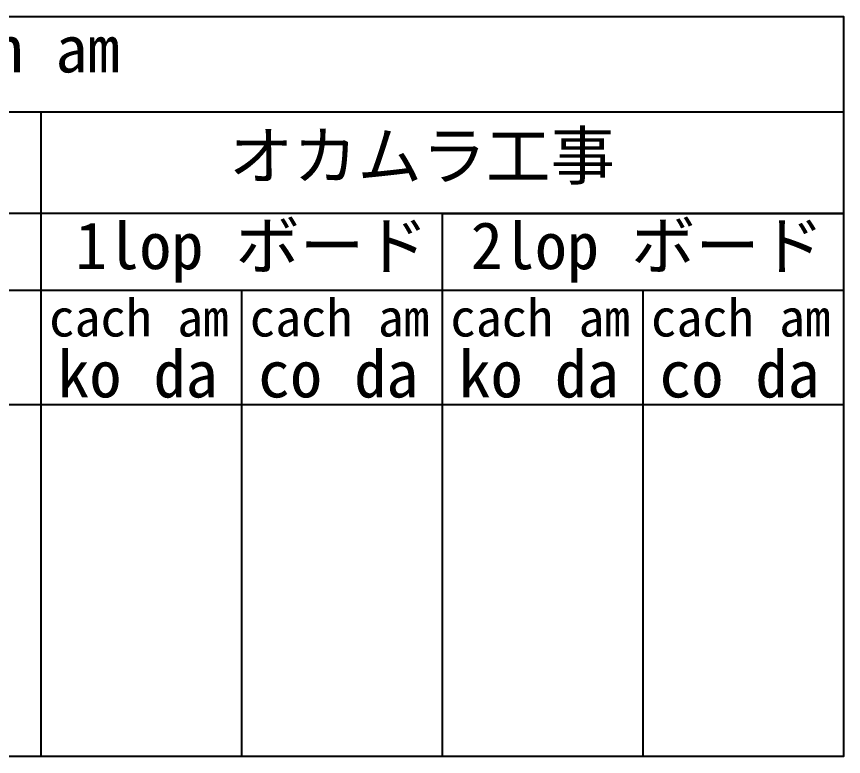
# Model space of a CAD drawing. Extents: x 21 to 47673, y 9 to 26406.
# Drawn here: x 36380 to 45150, y 14125 to 21972 of the extents above; entities that cross this region are included whole.
import ezdxf

# ---------------------------------------------------------------- set-up
doc = ezdxf.new("R2010")
doc.units = 0
doc.header["$LTSCALE"] = 10
doc.layers.add('_P18_製品寸法', color=9, linetype='Continuous')
doc.layers.add('_図面枠', color=7, linetype='Continuous')
doc.styles.add('OKAMURA-G', font='MS Gothic.ttf', dxfattribs={"width": 0.7})

msp = doc.modelspace()

# ---------------------------------------------------------------- linework, layer by layer
at = {"layer": '_P18_製品寸法'}
for p, q in [((36639.0966, 20962.5218), (36639.0966, 14124.7425)), ((45149.6249, 19882.4213), (27805.7174, 19882.4213)), ((40894.3607, 19882.4213), (40894.3607, 14124.7425)), ((23550.4533, 19069.3068), (45149.6249, 19069.3068)), ((38766.7287, 19069.3068), (38766.7287, 14124.7425)), ((43021.9928, 19069.3068), (43021.9928, 14124.7425)), ((27805.7174, 17857.5432), (45149.6249, 17857.5432))]:
    msp.add_line(p, q, dxfattribs=at)
for points in [[(27805.7174, 20962.5218), (27805.7174, 21972.1346), (45149.6249, 21972.1346), (45149.6249, 20962.5218)], [(40894.3607, 19882.4213), (45149.6249, 19882.4213), (45149.6249, 14124.7425), (23550.4533, 14124.7425), (23550.4533, 20962.5218), (45149.6249, 20962.5218), (45149.6249, 19882.4213)]]:
    msp.add_lwpolyline(points, dxfattribs=at)

# ---------------------------------------------------------------- texts
at = {"layer": '_図面枠', "color": 3, "style": 'OKAMURA-G'}
for s, height, p in [('cach am', 500, (35092.4055, 21380.1197)), ('オカムラ工事', 500, (38632.1224, 20245.7242)), ('1lop ボード', 500, (37002.0595, 19293.4547)), ('2lop ボード', 500, (41196.8187, 19293.4547)), ('cach am', 400, (36724.7259, 18578.8898)), ('cach am', 400, (38852.3579, 18578.8898)), ('cach am', 400, (40979.99, 18578.8898)), ('cach am', 400, (43107.6221, 18578.8898)), ('ko da', 500, (36813.1725, 17933.0973)), ('co da', 500, (38940.8045, 17933.0973)), ('ko da', 500, (41068.4366, 17933.0973)), ('co da', 500, (43196.0687, 17933.0973))]:
    msp.add_text(s, height=height, dxfattribs=at).set_placement(p)

doc.saveas('drawing.dxf')
